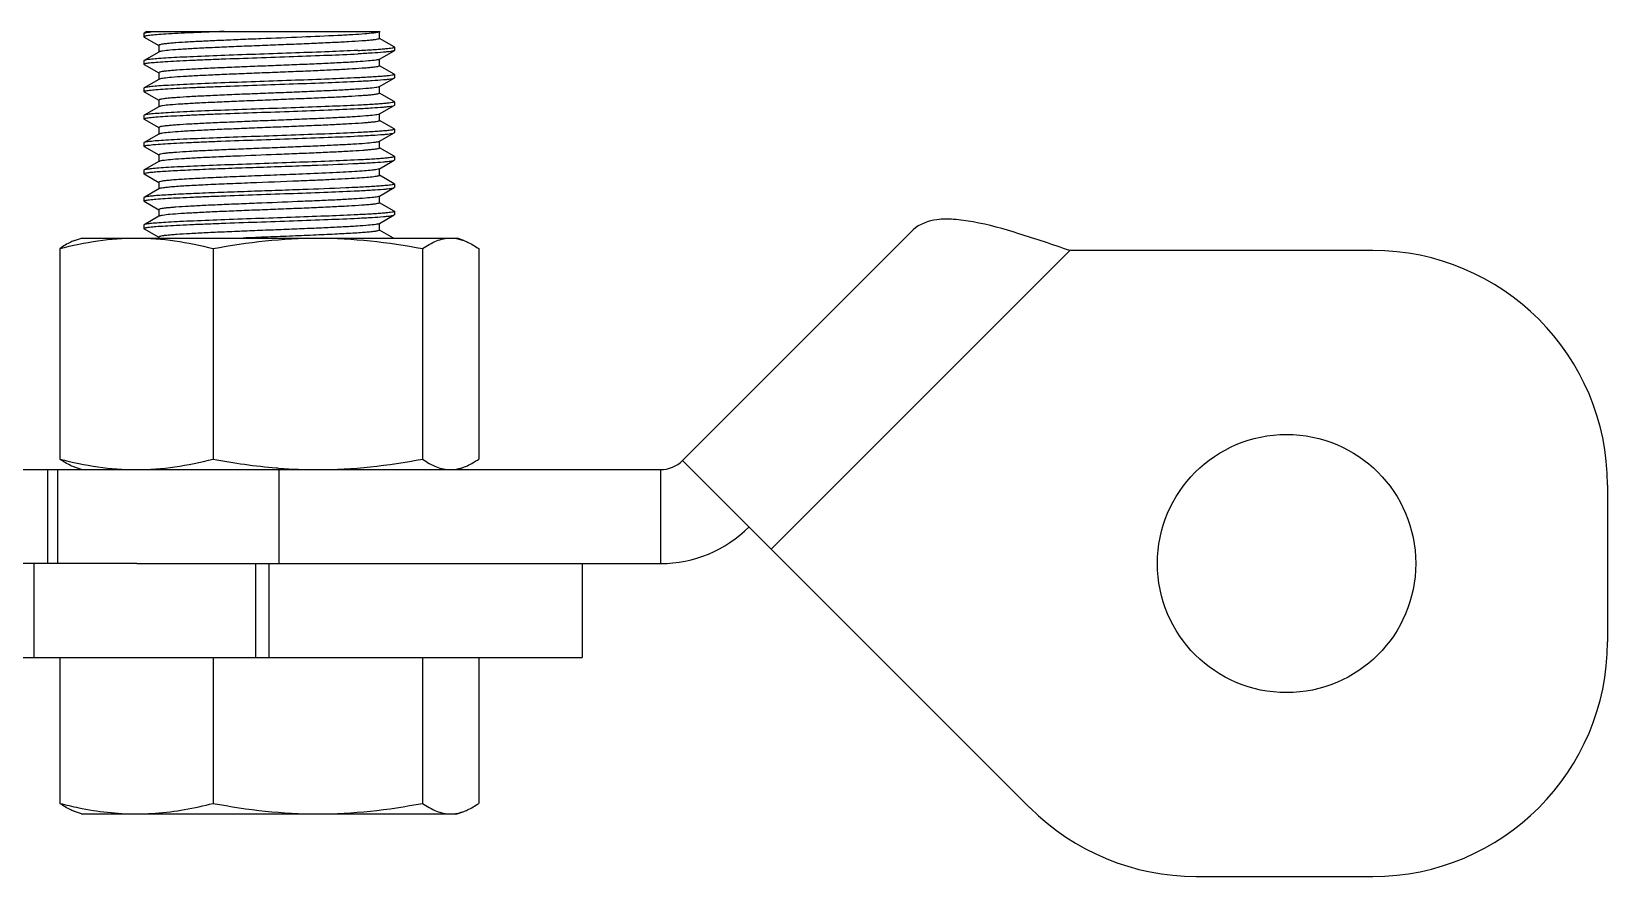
# Model space of a CAD drawing. Header units: inches. Extents: x -1293886 to -986005, y -15154 to 203628.
# Drawn here: x -1244654.2 to -1244166.8, y 86607.2 to 86868.6 of the extents above; entities that cross this region are included whole.
import ezdxf

# ---------------------------------------------------------------- set-up
doc = ezdxf.new("R2010")
doc.units = ezdxf.units.IN
doc.header["$LTSCALE"] = 100
doc.header["$MEASUREMENT"] = 0
doc.layers.add('W_DIM', color=4, linetype='Continuous')

# ---------------------------------------------------------------- blocks, each defined once
blk = doc.blocks.new('1111')
at = {"layer": 'W_DIM', "color": 7}
for p, q in [((-2284105.03, 1711368.75), (-2284104.96, 1711368.83)), ((-2284105.03, 1711368.75), (-2284105.03, 1711367.7)), ((-2284104.12, 1711369.32), (-2284104.96, 1711368.83)), ((-2284104.96, 1711367.61), (-2284100.45, 1711365.01)), ((-2284104.12, 1711369.32), (-2284032.02, 1711369.32)), ((-2284032.25, 1711369.18), (-2284032.02, 1711369.32)), ((-2284032.17, 1711367.16), (-2284032.17, 1711369.23)), ((-2284027.64, 1711364.6), (-2284032.15, 1711367.19)), ((-2284100.43, 1711362.97), (-2284104.96, 1711360.36)), ((-2284100.43, 1711365.04), (-2284100.43, 1711362.97)), ((-2284100.35, 1711363.02), (-2284100.43, 1711362.97)), ((-2284032.17, 1711360.76), (-2284027.64, 1711363.38)), ((-2284027.57, 1711364.52), (-2284027.64, 1711364.6)), ((-2284027.57, 1711363.46), (-2284027.64, 1711363.38)), ((-2284027.57, 1711364.52), (-2284027.57, 1711363.46)), ((-2284104.96, 1711360.36), (-2284105.03, 1711360.28)), ((-2284105.03, 1711360.28), (-2284105.03, 1711359.22)), ((-2284104.96, 1711359.14), (-2284105.03, 1711359.22)), ((-2284104.96, 1711359.14), (-2284100.45, 1711356.53)), ((-2284100.43, 1711356.57), (-2284100.43, 1711354.5)), ((-2284032.25, 1711360.71), (-2284032.17, 1711360.76)), ((-2284032.17, 1711358.69), (-2284032.17, 1711360.76)), ((-2284027.64, 1711356.13), (-2284032.15, 1711358.72)), ((-2284027.64, 1711356.13), (-2284027.57, 1711356.04)), ((-2284104.96, 1711351.89), (-2284105.03, 1711351.81)), ((-2284105.03, 1711351.81), (-2284105.03, 1711350.75)), ((-2284100.43, 1711354.5), (-2284104.96, 1711351.89)), ((-2284100.35, 1711354.54), (-2284100.43, 1711354.5)), ((-2284100.23, 1711354.6), (-2284100.35, 1711354.54)), ((-2284032.25, 1711352.24), (-2284032.17, 1711352.29)), ((-2284032.17, 1711352.29), (-2284027.64, 1711354.91)), ((-2284032.17, 1711350.22), (-2284032.17, 1711352.29)), ((-2284027.64, 1711354.91), (-2284027.57, 1711354.99)), ((-2284027.57, 1711356.04), (-2284027.57, 1711354.99)), ((-2284104.96, 1711350.67), (-2284105.03, 1711350.75)), ((-2284104.96, 1711350.67), (-2284100.45, 1711348.06)), ((-2284100.43, 1711348.1), (-2284100.43, 1711346.03)), ((-2284032.17, 1711343.82), (-2284027.64, 1711346.44)), ((-2284027.64, 1711347.65), (-2284032.15, 1711350.25)), ((-2284027.64, 1711347.65), (-2284027.57, 1711347.57)), ((-2284027.64, 1711346.44), (-2284027.57, 1711346.52)), ((-2284027.57, 1711347.57), (-2284027.57, 1711346.52)), ((-2284104.96, 1711343.42), (-2284105.03, 1711343.34)), ((-2284105.03, 1711343.34), (-2284105.03, 1711342.28)), ((-2284104.96, 1711342.2), (-2284105.03, 1711342.28)), ((-2284100.43, 1711346.03), (-2284104.96, 1711343.42)), ((-2284104.96, 1711342.2), (-2284100.45, 1711339.59)), ((-2284100.35, 1711346.07), (-2284100.43, 1711346.03)), ((-2284032.25, 1711343.77), (-2284032.17, 1711343.82)), ((-2284032.17, 1711341.74), (-2284032.17, 1711343.82)), ((-2284027.64, 1711339.18), (-2284032.15, 1711341.78)), ((-2284100.43, 1711337.55), (-2284104.96, 1711334.95)), ((-2284100.43, 1711339.63), (-2284100.43, 1711337.55)), ((-2284100.35, 1711337.6), (-2284100.43, 1711337.55)), ((-2284032.17, 1711335.34), (-2284027.64, 1711337.96)), ((-2284027.64, 1711339.18), (-2284027.57, 1711339.1)), ((-2284027.64, 1711337.96), (-2284027.57, 1711338.04)), ((-2284027.57, 1711339.1), (-2284027.57, 1711338.04)), ((-2284104.96, 1711334.95), (-2284105.03, 1711334.87)), ((-2284105.03, 1711334.87), (-2284105.03, 1711333.81)), ((-2284104.96, 1711333.73), (-2284105.03, 1711333.81)), ((-2284104.96, 1711333.73), (-2284100.45, 1711331.12)), ((-2284032.25, 1711335.3), (-2284032.3, 1711335.27)), ((-2284032.25, 1711335.3), (-2284032.17, 1711335.34)), ((-2284032.17, 1711333.27), (-2284032.17, 1711335.34)), ((-2284027.64, 1711330.71), (-2284032.15, 1711333.31)), ((-2284100.43, 1711329.08), (-2284104.96, 1711326.48)), ((-2284100.43, 1711331.15), (-2284100.43, 1711329.08)), ((-2284100.35, 1711329.13), (-2284100.43, 1711329.08)), ((-2284032.25, 1711326.83), (-2284032.17, 1711326.87)), ((-2284032.17, 1711326.87), (-2284027.64, 1711329.49)), ((-2284032.17, 1711324.8), (-2284032.17, 1711326.87)), ((-2284027.64, 1711330.71), (-2284027.57, 1711330.63)), ((-2284027.64, 1711329.49), (-2284027.57, 1711329.57)), ((-2284027.57, 1711330.63), (-2284027.57, 1711329.57)), ((-2284104.96, 1711326.48), (-2284105.03, 1711326.39)), ((-2284105.03, 1711326.39), (-2284105.03, 1711325.34)), ((-2284104.96, 1711325.26), (-2284105.03, 1711325.34)), ((-2284104.96, 1711325.26), (-2284100.45, 1711322.65)), ((-2284100.43, 1711322.68), (-2284100.43, 1711320.61)), ((-2284027.64, 1711322.24), (-2284032.15, 1711324.84)), ((-2284027.64, 1711322.24), (-2284027.57, 1711322.16)), ((-2284027.57, 1711322.16), (-2284027.57, 1711321.1)), ((-2284104.96, 1711318), (-2284105.03, 1711317.92)), ((-2284105.03, 1711317.92), (-2284105.03, 1711316.87)), ((-2284100.43, 1711320.61), (-2284104.96, 1711318)), ((-2284100.35, 1711320.66), (-2284100.43, 1711320.61)), ((-2284032.25, 1711318.35), (-2284032.17, 1711318.4)), ((-2284032.17, 1711318.4), (-2284027.64, 1711321.02)), ((-2284032.17, 1711316.33), (-2284032.17, 1711318.4)), ((-2284027.64, 1711321.02), (-2284027.57, 1711321.1)), ((-2284104.96, 1711316.78), (-2284105.03, 1711316.87)), ((-2284104.96, 1711316.78), (-2284100.45, 1711314.18)), ((-2284100.43, 1711314.21), (-2284100.43, 1711312.14)), ((-2284032.17, 1711309.93), (-2284027.64, 1711312.55)), ((-2284027.64, 1711313.77), (-2284032.15, 1711316.36)), ((-2284027.64, 1711313.77), (-2284027.57, 1711313.69)), ((-2284027.64, 1711312.55), (-2284027.57, 1711312.63)), ((-2284027.57, 1711313.69), (-2284027.57, 1711312.63)), ((-2284104.96, 1711309.53), (-2284105.03, 1711309.45)), ((-2284105.03, 1711309.45), (-2284105.03, 1711308.39)), ((-2284104.96, 1711308.31), (-2284105.03, 1711308.39)), ((-2284100.43, 1711312.14), (-2284104.96, 1711309.53)), ((-2284104.96, 1711308.31), (-2284100.45, 1711305.7)), ((-2284100.35, 1711312.19), (-2284100.43, 1711312.14)), ((-2284032.25, 1711309.88), (-2284032.17, 1711309.93)), ((-2284032.17, 1711307.86), (-2284032.17, 1711309.93)), ((-2284027.85, 1711305.42), (-2284032.15, 1711307.89)), ((-2283867.12, 1711307.91), (-2283938.43, 1711236.61)), ((-2284126.53, 1711304.64), (-2284124.39, 1711305.42)), ((-2284124.39, 1711305.42), (-2284008.21, 1711305.42)), ((-2284100.43, 1711305.74), (-2284100.43, 1711305.42)), ((-2284006.07, 1711304.64), (-2284008.21, 1711305.42)), ((-2284131.09, 1711302.15), (-2284131.09, 1711237.04)), ((-2284083.66, 1711302.15), (-2284083.66, 1711237.04)), ((-2284018.87, 1711302.15), (-2284018.87, 1711237.04)), ((-2284001.51, 1711302.15), (-2284001.51, 1711237.04)), ((-2283818.72, 1711301.55), (-2283911.05, 1711209.22)), ((-2283725.02, 1711301.55), (-2283818.72, 1711301.55)), ((-2284124.39, 1711233.77), (-2284126.53, 1711234.55)), ((-2284008.21, 1711233.77), (-2284006.07, 1711234.55)), ((-2283938.43, 1711236.61), (-2283831.01, 1711129.18)), ((-2284163.12, 1711233.77), (-2283945.28, 1711233.77)), ((-2284134.76, 1711204.73), (-2284134.76, 1711233.77)), ((-2284131.77, 1711233.77), (-2284131.77, 1711204.73)), ((-2284063.31, 1711233.77), (-2284063.31, 1711204.73)), ((-2283945.28, 1711233.77), (-2283945.28, 1711204.73)), ((-2283652.41, 1711228.94), (-2283652.41, 1711180.53)), ((-2284107.26, 1711204.73), (-2284222.45, 1711204.73)), ((-2284138.99, 1711175.68), (-2284138.99, 1711204.73)), ((-2284107.26, 1711204.73), (-2283945.28, 1711204.73)), ((-2284070.53, 1711204.73), (-2284070.53, 1711175.68)), ((-2284066.3, 1711175.68), (-2284066.3, 1711204.73)), ((-2283969.48, 1711204.73), (-2283969.48, 1711175.68)), ((-2284222.45, 1711175.68), (-2283969.48, 1711175.68)), ((-2284131.09, 1711175.68), (-2284131.09, 1711130.54)), ((-2284083.66, 1711175.68), (-2284083.66, 1711130.54)), ((-2284018.87, 1711175.68), (-2284018.87, 1711130.54)), ((-2284001.51, 1711175.68), (-2284001.51, 1711130.54)), ((-2284124.39, 1711127.27), (-2284126.53, 1711128.05)), ((-2284124.39, 1711127.27), (-2284008.21, 1711127.27)), ((-2284008.21, 1711127.27), (-2284006.07, 1711128.05)), ((-2283779.66, 1711107.92), (-2283725.02, 1711107.92))]:
    blk.add_line(p, q, dxfattribs=at)
blk.add_circle((-2283751.65, 1711204.73), 39.94, dxfattribs=at)
for centre, radius, start, end in [((-2283725.02, 1711228.94), 72.61, 0, 90), ((-2284050.59, 1711395.1), 161.35, 265.1935, 265.4899), ((-2284051.18, 1711386.61), 152.84, 265.4618, 269.97), ((-2283945.28, 1711243.45), 9.68, 270, 315), ((-2283945.28, 1711243.45), 38.73, 270, 315), ((-2283725.02, 1711180.53), 72.61, 270, 0), ((-2283779.66, 1711180.53), 72.61, 225, 270)]:
    blk.add_arc(centre, radius, start, end, dxfattribs=at)
for points, knots in [([(-2284080.26, 1711369.32), (-2284082.01, 1711369.25), (-2284085.37, 1711369.12), (-2284090.15, 1711368.92), (-2284094.39, 1711368.72), (-2284098, 1711368.53), (-2284100.9, 1711368.33), (-2284102.84, 1711368.16), (-2284103.97, 1711368.02), (-2284104.53, 1711367.91), (-2284104.84, 1711367.84), (-2284105.03, 1711367.75), (-2284105.03, 1711367.7)], [0, 0, 0, 0, 0.211213, 0.405075, 0.577151, 0.723639, 0.84124, 0.927369, 0.958032, 0.980246, 0.994009, 1, 1, 1, 1]), ([(-2284105.03, 1711367.7), (-2284105.03, 1711367.68), (-2284105.01, 1711367.65), (-2284104.98, 1711367.63), (-2284104.96, 1711367.61)], [0, 0, 0, 0, 0.399347, 1, 1, 1, 1]), ([(-2284104.96, 1711368.83), (-2284104.84, 1711368.9), (-2284104.49, 1711368.98), (-2284103.41, 1711369.17), (-2284102.43, 1711369.25), (-2284101.69, 1711369.32)], [0, 0, 0, 0, 0.115704, 0.32127, 1, 1, 1, 1]), ([(-2284032.56, 1711369.07), (-2284033.06, 1711368.94), (-2284034.46, 1711368.77), (-2284037.09, 1711368.53), (-2284040.74, 1711368.29), (-2284047.24, 1711367.94), (-2284056.72, 1711367.53), (-2284066.75, 1711367.14), (-2284075.04, 1711366.81), (-2284080.94, 1711366.56), (-2284086.34, 1711366.32), (-2284091.03, 1711366.07), (-2284094.43, 1711365.86), (-2284096.68, 1711365.68), (-2284097.98, 1711365.56), (-2284098.99, 1711365.44), (-2284099.76, 1711365.31), (-2284100.17, 1711365.22), (-2284100.43, 1711365.11), (-2284100.43, 1711365.04)], [0, 0, 0, 0, 0.022892, 0.062149, 0.116485, 0.184035, 0.349034, 0.53441, 0.626761, 0.714589, 0.794837, 0.864719, 0.921811, 0.944929, 0.96415, 0.979322, 0.990328, 0.997134, 1, 1, 1, 1]), ([(-2284032.17, 1711367.16), (-2284032.17, 1711367.09), (-2284032.45, 1711366.98), (-2284032.87, 1711366.88), (-2284033.68, 1711366.75), (-2284034.75, 1711366.63), (-2284036.12, 1711366.5), (-2284038.49, 1711366.32), (-2284042.06, 1711366.1), (-2284046.97, 1711365.85), (-2284052.6, 1711365.59), (-2284058.73, 1711365.34), (-2284065.14, 1711365.09), (-2284071.59, 1711364.83), (-2284077.85, 1711364.58), (-2284083.68, 1711364.32), (-2284088.88, 1711364.07), (-2284093.24, 1711363.83), (-2284096.61, 1711363.57), (-2284098.75, 1711363.37), (-2284099.87, 1711363.17), (-2284100.23, 1711363.08), (-2284100.35, 1711363.02)], [0, 0, 0, 0, 0.002979, 0.01011, 0.021657, 0.037568, 0.057721, 0.081935, 0.141646, 0.214533, 0.297927, 0.388772, 0.483731, 0.57932, 0.672029, 0.758455, 0.835426, 0.900125, 0.95019, 0.983823, 0.994112, 1, 1, 1, 1]), ([(-2284032.25, 1711369.18), (-2284032.27, 1711369.17), (-2284032.37, 1711369.13), (-2284032.47, 1711369.1), (-2284032.56, 1711369.07)], [0, 0, 0, 0, 0.189122, 1, 1, 1, 1]), ([(-2284105.03, 1711359.22), (-2284105.03, 1711359.27), (-2284104.85, 1711359.36), (-2284104.56, 1711359.44), (-2284104.02, 1711359.54), (-2284102.93, 1711359.68), (-2284101.06, 1711359.85), (-2284098.27, 1711360.04), (-2284094.79, 1711360.23), (-2284090.69, 1711360.43), (-2284086.07, 1711360.62), (-2284079.15, 1711360.89), (-2284069.99, 1711361.21), (-2284058.96, 1711361.6), (-2284048.57, 1711361.97), (-2284041.96, 1711362.25), (-2284038.91, 1711362.4)], [0, 0, 0, 0, 0.002173, 0.007141, 0.015151, 0.026213, 0.057299, 0.099789, 0.152784, 0.215146, 0.28553, 0.362415, 0.528944, 0.700408, 0.86206, 1, 1, 1, 1]), ([(-2284038.91, 1711363.46), (-2284041.87, 1711363.31), (-2284048.29, 1711363.04), (-2284058.39, 1711362.67), (-2284069.14, 1711362.3), (-2284079.66, 1711361.93), (-2284087.88, 1711361.61), (-2284093.7, 1711361.34), (-2284097.28, 1711361.16), (-2284100.22, 1711360.96), (-2284102.47, 1711360.79), (-2284103.96, 1711360.59), (-2284104.74, 1711360.49), (-2284104.96, 1711360.36)], [0, 0, 0, 0, 0.134252, 0.291373, 0.458536, 0.622095, 0.768682, 0.831793, 0.886343, 0.931217, 0.965509, 0.98855, 1, 1, 1, 1]), ([(-2284038.91, 1711363.46), (-2284037.31, 1711363.54), (-2284035.05, 1711363.66), (-2284032.26, 1711363.84), (-2284030.63, 1711363.97), (-2284029.37, 1711364.1), (-2284028.4, 1711364.23), (-2284027.92, 1711364.33), (-2284027.57, 1711364.44), (-2284027.57, 1711364.52)], [0, 0, 0, 0, 0.42187, 0.59314, 0.735705, 0.848286, 0.929875, 0.980006, 1, 1, 1, 1]), ([(-2284027.64, 1711363.38), (-2284027.75, 1711363.31), (-2284028.11, 1711363.23), (-2284028.79, 1711363.11), (-2284029.79, 1711363), (-2284031.7, 1711362.82), (-2284034.77, 1711362.62), (-2284037.42, 1711362.47), (-2284038.91, 1711362.4)], [0, 0, 0, 0, 0.034368, 0.095688, 0.183981, 0.298624, 0.6033, 1, 1, 1, 1]), ([(-2284032.25, 1711360.71), (-2284032.37, 1711360.65), (-2284032.73, 1711360.55), (-2284033.84, 1711360.36), (-2284035.98, 1711360.15), (-2284039.35, 1711359.9), (-2284043.71, 1711359.66), (-2284048.91, 1711359.4), (-2284054.74, 1711359.15), (-2284061, 1711358.9), (-2284067.45, 1711358.64), (-2284073.86, 1711358.39), (-2284079.99, 1711358.13), (-2284085.62, 1711357.88), (-2284090.54, 1711357.63), (-2284094.11, 1711357.41), (-2284096.47, 1711357.23), (-2284097.85, 1711357.1), (-2284098.91, 1711356.98), (-2284099.72, 1711356.85), (-2284100.15, 1711356.75), (-2284100.43, 1711356.64), (-2284100.43, 1711356.57)], [0, 0, 0, 0, 0.005873, 0.016149, 0.049758, 0.099805, 0.164491, 0.241457, 0.327882, 0.420596, 0.516193, 0.611164, 0.702021, 0.785429, 0.858328, 0.91805, 0.94227, 0.962424, 0.97834, 0.989887, 0.997022, 1, 1, 1, 1]), ([(-2284032.17, 1711358.69), (-2284032.17, 1711358.62), (-2284032.44, 1711358.51), (-2284032.86, 1711358.41), (-2284033.65, 1711358.28), (-2284034.69, 1711358.16), (-2284036.03, 1711358.04), (-2284038.34, 1711357.86), (-2284041.82, 1711357.64), (-2284046.64, 1711357.39), (-2284052.15, 1711357.14), (-2284058.18, 1711356.89), (-2284064.49, 1711356.64), (-2284070.88, 1711356.39), (-2284077.09, 1711356.14), (-2284082.92, 1711355.89), (-2284088.16, 1711355.64), (-2284092.6, 1711355.39), (-2284096.12, 1711355.16), (-2284098.55, 1711354.9), (-2284099.82, 1711354.75), (-2284100.23, 1711354.6)], [0, 0, 0, 0, 0.002924, 0.0099, 0.021186, 0.036743, 0.056446, 0.080134, 0.138588, 0.210032, 0.291918, 0.381318, 0.475031, 0.569704, 0.661945, 0.748452, 0.826132, 0.892206, 0.944323, 0.980649, 1, 1, 1, 1]), ([(-2284105.03, 1711350.75), (-2284105.03, 1711350.8), (-2284104.85, 1711350.89), (-2284104.55, 1711350.97), (-2284104.01, 1711351.07), (-2284102.93, 1711351.21), (-2284101.06, 1711351.38), (-2284098.27, 1711351.57), (-2284094.79, 1711351.76), (-2284090.69, 1711351.96), (-2284086.07, 1711352.15), (-2284079.14, 1711352.42), (-2284069.99, 1711352.74), (-2284058.96, 1711353.12), (-2284048.57, 1711353.5), (-2284041.96, 1711353.78), (-2284038.91, 1711353.93)], [0, 0, 0, 0, 0.002178, 0.007152, 0.015169, 0.026237, 0.057333, 0.09983, 0.15283, 0.215192, 0.285574, 0.362456, 0.52898, 0.700433, 0.86207, 1, 1, 1, 1]), ([(-2284038.91, 1711354.99), (-2284041.87, 1711354.84), (-2284048.29, 1711354.57), (-2284058.39, 1711354.2), (-2284069.14, 1711353.83), (-2284079.66, 1711353.46), (-2284087.88, 1711353.14), (-2284093.7, 1711352.87), (-2284097.28, 1711352.68), (-2284100.22, 1711352.49), (-2284102.47, 1711352.32), (-2284103.96, 1711352.12), (-2284104.74, 1711352.02), (-2284104.96, 1711351.89)], [0, 0, 0, 0, 0.134248, 0.291365, 0.458529, 0.622083, 0.768673, 0.831788, 0.88634, 0.931214, 0.965507, 0.988548, 1, 1, 1, 1]), ([(-2284032.25, 1711352.24), (-2284032.37, 1711352.17), (-2284032.73, 1711352.08), (-2284033.84, 1711351.88), (-2284035.98, 1711351.68), (-2284039.35, 1711351.43), (-2284043.71, 1711351.18), (-2284048.91, 1711350.93), (-2284054.74, 1711350.68), (-2284061, 1711350.42), (-2284067.45, 1711350.17), (-2284073.86, 1711349.92), (-2284079.99, 1711349.66), (-2284085.62, 1711349.41), (-2284090.54, 1711349.16), (-2284094.11, 1711348.94), (-2284096.47, 1711348.76), (-2284097.85, 1711348.63), (-2284098.91, 1711348.51), (-2284099.72, 1711348.38), (-2284100.15, 1711348.28), (-2284100.43, 1711348.17), (-2284100.43, 1711348.1)], [0, 0, 0, 0, 0.005875, 0.016149, 0.049759, 0.099805, 0.164492, 0.241457, 0.327882, 0.420594, 0.516191, 0.611162, 0.702019, 0.785427, 0.858326, 0.918049, 0.942268, 0.962424, 0.978338, 0.989888, 0.99702, 1, 1, 1, 1]), ([(-2284027.57, 1711356.04), (-2284027.57, 1711355.97), (-2284027.92, 1711355.86), (-2284028.4, 1711355.75), (-2284029.37, 1711355.63), (-2284030.63, 1711355.5), (-2284032.26, 1711355.37), (-2284035.05, 1711355.18), (-2284037.31, 1711355.06), (-2284038.91, 1711354.99)], [0, 0, 0, 0, 0.020035, 0.0702, 0.151811, 0.264397, 0.406958, 0.578212, 1, 1, 1, 1]), ([(-2284038.91, 1711353.93), (-2284037.42, 1711354), (-2284034.77, 1711354.14), (-2284031.7, 1711354.35), (-2284029.79, 1711354.53), (-2284028.79, 1711354.64), (-2284028.11, 1711354.76), (-2284027.75, 1711354.84), (-2284027.64, 1711354.91)], [0, 0, 0, 0, 0.396702, 0.701374, 0.816021, 0.904313, 0.965635, 1, 1, 1, 1]), ([(-2284038.91, 1711346.51), (-2284041.87, 1711346.37), (-2284048.29, 1711346.1), (-2284058.39, 1711345.73), (-2284069.14, 1711345.36), (-2284079.66, 1711344.99), (-2284087.88, 1711344.67), (-2284093.7, 1711344.4), (-2284097.28, 1711344.21), (-2284100.22, 1711344.02), (-2284102.47, 1711343.85), (-2284103.96, 1711343.65), (-2284104.74, 1711343.54), (-2284104.96, 1711343.42)], [0, 0, 0, 0, 0.134249, 0.291363, 0.458528, 0.622088, 0.768678, 0.831792, 0.886344, 0.931218, 0.96551, 0.98855, 1, 1, 1, 1]), ([(-2284032.17, 1711350.22), (-2284032.17, 1711350.15), (-2284032.45, 1711350.03), (-2284032.87, 1711349.93), (-2284033.68, 1711349.8), (-2284034.75, 1711349.68), (-2284036.12, 1711349.56), (-2284038.49, 1711349.37), (-2284042.06, 1711349.15), (-2284046.97, 1711348.9), (-2284052.6, 1711348.65), (-2284058.73, 1711348.4), (-2284065.14, 1711348.14), (-2284071.59, 1711347.89), (-2284077.85, 1711347.63), (-2284083.68, 1711347.38), (-2284088.88, 1711347.13), (-2284093.24, 1711346.88), (-2284096.61, 1711346.63), (-2284098.75, 1711346.43), (-2284099.87, 1711346.23), (-2284100.23, 1711346.14), (-2284100.35, 1711346.07)], [0, 0, 0, 0, 0.002979, 0.01011, 0.021657, 0.037569, 0.057721, 0.081935, 0.141646, 0.214533, 0.297927, 0.388772, 0.483732, 0.579321, 0.67203, 0.758455, 0.835427, 0.900125, 0.95019, 0.983823, 0.994112, 1, 1, 1, 1]), ([(-2284027.57, 1711347.57), (-2284027.57, 1711347.5), (-2284027.92, 1711347.39), (-2284028.4, 1711347.28), (-2284029.37, 1711347.15), (-2284030.63, 1711347.03), (-2284032.26, 1711346.9), (-2284035.05, 1711346.71), (-2284037.31, 1711346.59), (-2284038.91, 1711346.51)], [0, 0, 0, 0, 0.020036, 0.070205, 0.151815, 0.264402, 0.40696, 0.57821, 1, 1, 1, 1]), ([(-2284038.91, 1711345.46), (-2284037.42, 1711345.53), (-2284034.77, 1711345.67), (-2284031.7, 1711345.88), (-2284029.79, 1711346.05), (-2284028.79, 1711346.17), (-2284028.11, 1711346.29), (-2284027.75, 1711346.37), (-2284027.64, 1711346.44)], [0, 0, 0, 0, 0.396701, 0.701381, 0.816026, 0.904316, 0.965635, 1, 1, 1, 1]), ([(-2284105.03, 1711342.28), (-2284105.03, 1711342.33), (-2284104.85, 1711342.42), (-2284104.55, 1711342.5), (-2284104.02, 1711342.6), (-2284102.93, 1711342.74), (-2284101.06, 1711342.91), (-2284098.27, 1711343.1), (-2284094.79, 1711343.29), (-2284090.69, 1711343.48), (-2284086.07, 1711343.68), (-2284079.14, 1711343.95), (-2284069.99, 1711344.27), (-2284058.96, 1711344.65), (-2284048.57, 1711345.03), (-2284041.96, 1711345.31), (-2284038.91, 1711345.46)], [0, 0, 0, 0, 0.002176, 0.007147, 0.015161, 0.026226, 0.057318, 0.099812, 0.152812, 0.215177, 0.285562, 0.362446, 0.528971, 0.70043, 0.86207, 1, 1, 1, 1]), ([(-2284032.25, 1711343.77), (-2284032.37, 1711343.7), (-2284032.73, 1711343.61), (-2284033.84, 1711343.41), (-2284035.98, 1711343.21), (-2284039.35, 1711342.96), (-2284043.71, 1711342.71), (-2284048.91, 1711342.46), (-2284054.74, 1711342.21), (-2284061, 1711341.95), (-2284067.45, 1711341.7), (-2284073.86, 1711341.44), (-2284079.99, 1711341.19), (-2284085.62, 1711340.94), (-2284090.54, 1711340.69), (-2284094.11, 1711340.47), (-2284096.47, 1711340.29), (-2284097.85, 1711340.16), (-2284098.91, 1711340.04), (-2284099.72, 1711339.91), (-2284100.15, 1711339.81), (-2284100.43, 1711339.69), (-2284100.43, 1711339.63)], [0, 0, 0, 0, 0.005873, 0.016149, 0.049758, 0.099805, 0.164491, 0.241456, 0.327881, 0.420594, 0.516191, 0.611162, 0.702019, 0.785427, 0.858327, 0.918049, 0.942268, 0.962424, 0.978339, 0.989888, 0.997022, 1, 1, 1, 1]), ([(-2284032.17, 1711341.74), (-2284032.17, 1711341.68), (-2284032.45, 1711341.56), (-2284032.87, 1711341.46), (-2284033.68, 1711341.33), (-2284034.75, 1711341.21), (-2284036.12, 1711341.08), (-2284038.49, 1711340.9), (-2284042.06, 1711340.68), (-2284046.97, 1711340.43), (-2284052.6, 1711340.18), (-2284058.73, 1711339.93), (-2284065.14, 1711339.67), (-2284071.59, 1711339.42), (-2284077.85, 1711339.16), (-2284083.68, 1711338.91), (-2284088.88, 1711338.66), (-2284093.24, 1711338.41), (-2284096.61, 1711338.16), (-2284098.75, 1711337.96), (-2284099.87, 1711337.76), (-2284100.23, 1711337.67), (-2284100.35, 1711337.6)], [0, 0, 0, 0, 0.002979, 0.010111, 0.021657, 0.037569, 0.057721, 0.081936, 0.141647, 0.214533, 0.297928, 0.388772, 0.483731, 0.57932, 0.672029, 0.758454, 0.835426, 0.900125, 0.95019, 0.983823, 0.99411, 1, 1, 1, 1]), ([(-2284105.03, 1711333.81), (-2284105.03, 1711333.86), (-2284104.85, 1711333.95), (-2284104.55, 1711334.02), (-2284104.02, 1711334.12), (-2284102.93, 1711334.26), (-2284101.06, 1711334.43), (-2284098.27, 1711334.62), (-2284094.79, 1711334.82), (-2284090.69, 1711335.01), (-2284086.07, 1711335.21), (-2284079.15, 1711335.48), (-2284069.99, 1711335.8), (-2284058.96, 1711336.18), (-2284048.57, 1711336.56), (-2284041.96, 1711336.84), (-2284038.91, 1711336.99)], [0, 0, 0, 0, 0.002173, 0.007141, 0.015152, 0.026215, 0.057302, 0.099793, 0.152787, 0.215148, 0.285531, 0.362416, 0.528944, 0.700406, 0.862059, 1, 1, 1, 1]), ([(-2284038.91, 1711338.04), (-2284041.87, 1711337.9), (-2284048.29, 1711337.63), (-2284058.39, 1711337.26), (-2284069.14, 1711336.89), (-2284079.66, 1711336.51), (-2284087.88, 1711336.2), (-2284093.7, 1711335.93), (-2284097.28, 1711335.74), (-2284100.22, 1711335.55), (-2284102.47, 1711335.38), (-2284103.96, 1711335.17), (-2284104.74, 1711335.07), (-2284104.96, 1711334.95)], [0, 0, 0, 0, 0.134252, 0.291373, 0.458536, 0.622093, 0.768681, 0.831792, 0.886342, 0.931216, 0.965508, 0.988549, 1, 1, 1, 1]), ([(-2284027.57, 1711339.1), (-2284027.57, 1711339.03), (-2284027.92, 1711338.92), (-2284028.4, 1711338.81), (-2284029.37, 1711338.68), (-2284030.63, 1711338.56), (-2284032.26, 1711338.43), (-2284035.05, 1711338.24), (-2284037.31, 1711338.12), (-2284038.91, 1711338.04)], [0, 0, 0, 0, 0.019992, 0.07012, 0.151708, 0.264289, 0.406858, 0.578132, 1, 1, 1, 1]), ([(-2284038.91, 1711336.99), (-2284037.42, 1711337.06), (-2284034.77, 1711337.2), (-2284031.7, 1711337.41), (-2284029.79, 1711337.58), (-2284028.79, 1711337.7), (-2284028.11, 1711337.82), (-2284027.75, 1711337.9), (-2284027.64, 1711337.96)], [0, 0, 0, 0, 0.396698, 0.701379, 0.816025, 0.904316, 0.965635, 1, 1, 1, 1]), ([(-2284032.3, 1711335.27), (-2284032.67, 1711335.11), (-2284033.89, 1711334.97), (-2284036.21, 1711334.7), (-2284039.67, 1711334.48), (-2284044.07, 1711334.22), (-2284049.28, 1711333.97), (-2284055.11, 1711333.72), (-2284061.35, 1711333.47), (-2284067.77, 1711333.21), (-2284074.13, 1711332.96), (-2284080.21, 1711332.71), (-2284085.79, 1711332.46), (-2284090.65, 1711332.21), (-2284094.19, 1711331.99), (-2284096.52, 1711331.81), (-2284097.88, 1711331.68), (-2284098.93, 1711331.56), (-2284099.73, 1711331.43), (-2284100.15, 1711331.34), (-2284100.43, 1711331.22), (-2284100.43, 1711331.15)], [0, 0, 0, 0, 0.017708, 0.05266, 0.103733, 0.169109, 0.246432, 0.332901, 0.425384, 0.520527, 0.614878, 0.705016, 0.787672, 0.859852, 0.918947, 0.942904, 0.962836, 0.978574, 0.989993, 0.997048, 1, 1, 1, 1]), ([(-2284032.17, 1711333.27), (-2284032.17, 1711333.21), (-2284032.44, 1711333.09), (-2284032.85, 1711333), (-2284033.63, 1711332.87), (-2284034.65, 1711332.75), (-2284035.97, 1711332.63), (-2284038.25, 1711332.45), (-2284041.69, 1711332.23), (-2284046.44, 1711331.99), (-2284051.9, 1711331.74), (-2284057.86, 1711331.49), (-2284066.21, 1711331.16), (-2284074.51, 1711330.83), (-2284082.47, 1711330.49), (-2284087.73, 1711330.25), (-2284092.22, 1711330), (-2284095.81, 1711329.76), (-2284098.34, 1711329.51), (-2284099.68, 1711329.35), (-2284100.14, 1711329.21)], [0, 0, 0, 0, 0.002894, 0.009781, 0.02092, 0.036276, 0.055728, 0.079118, 0.13686, 0.207489, 0.288521, 0.377101, 0.470105, 0.65622, 0.742765, 0.820836, 0.887682, 0.940956, 0.978809, 1, 1, 1, 1]), ([(-2284105.03, 1711325.34), (-2284105.03, 1711325.44), (-2284104.54, 1711325.54), (-2284103.89, 1711325.68), (-2284102.56, 1711325.83), (-2284100.85, 1711325.98), (-2284098.64, 1711326.13), (-2284096.01, 1711326.28), (-2284092.99, 1711326.43), (-2284088.3, 1711326.65), (-2284081.79, 1711326.91), (-2284073.45, 1711327.21), (-2284064.73, 1711327.51), (-2284058.84, 1711327.72), (-2284055.91, 1711327.82)], [0, 0, 0, 0, 0.006089, 0.021965, 0.047862, 0.083507, 0.128456, 0.182129, 0.243816, 0.312711, 0.468386, 0.640968, 0.821337, 1, 1, 1, 1]), ([(-2284038.91, 1711329.57), (-2284041.87, 1711329.43), (-2284048.29, 1711329.16), (-2284058.39, 1711328.79), (-2284069.14, 1711328.41), (-2284079.66, 1711328.04), (-2284087.88, 1711327.72), (-2284093.7, 1711327.46), (-2284097.28, 1711327.27), (-2284100.22, 1711327.08), (-2284102.47, 1711326.91), (-2284103.96, 1711326.7), (-2284104.74, 1711326.6), (-2284104.96, 1711326.48)], [0, 0, 0, 0, 0.134247, 0.291362, 0.458526, 0.62208, 0.768671, 0.831786, 0.886339, 0.931214, 0.965507, 0.988549, 1, 1, 1, 1]), ([(-2284032.25, 1711326.83), (-2284032.48, 1711326.69), (-2284033.28, 1711326.58), (-2284034.79, 1711326.36), (-2284037.08, 1711326.18), (-2284040.05, 1711325.98), (-2284043.64, 1711325.78), (-2284049.4, 1711325.49), (-2284053.97, 1711325.3), (-2284057.14, 1711325.17)], [0, 0, 0, 0, 0.031519, 0.093975, 0.186286, 0.30637, 0.451441, 0.618071, 1, 1, 1, 1]), ([(-2284055.91, 1711327.82), (-2284054.34, 1711327.88), (-2284048.68, 1711328.09), (-2284043.01, 1711328.31), (-2284038.91, 1711328.51)], [0, 0, 0, 0, 0.276123, 1, 1, 1, 1]), ([(-2284027.57, 1711330.63), (-2284027.57, 1711330.55), (-2284027.92, 1711330.45), (-2284028.4, 1711330.34), (-2284029.37, 1711330.21), (-2284030.63, 1711330.09), (-2284032.26, 1711329.96), (-2284035.05, 1711329.77), (-2284037.31, 1711329.65), (-2284038.91, 1711329.57)], [0, 0, 0, 0, 0.020043, 0.070215, 0.15183, 0.264417, 0.406977, 0.578226, 1, 1, 1, 1]), ([(-2284038.91, 1711328.51), (-2284037.42, 1711328.59), (-2284034.77, 1711328.73), (-2284031.7, 1711328.93), (-2284029.79, 1711329.11), (-2284028.79, 1711329.22), (-2284028.11, 1711329.34), (-2284027.75, 1711329.43), (-2284027.64, 1711329.49)], [0, 0, 0, 0, 0.396703, 0.701376, 0.816022, 0.904313, 0.965635, 1, 1, 1, 1]), ([(-2284057.14, 1711325.17), (-2284059.72, 1711325.06), (-2284064.91, 1711324.85), (-2284072.6, 1711324.55), (-2284079.95, 1711324.25), (-2284086.58, 1711323.95), (-2284091.49, 1711323.69), (-2284094.8, 1711323.47), (-2284096.74, 1711323.32), (-2284098.25, 1711323.17), (-2284099.42, 1711323.02), (-2284100.01, 1711322.9), (-2284100.43, 1711322.77), (-2284100.43, 1711322.68)], [0, 0, 0, 0, 0.178582, 0.358861, 0.531361, 0.686977, 0.817516, 0.87118, 0.916131, 0.951795, 0.977729, 0.993682, 1, 1, 1, 1]), ([(-2284057.14, 1711323.05), (-2284062.14, 1711322.84), (-2284069.55, 1711322.56), (-2284079.17, 1711322.17), (-2284085.68, 1711321.88), (-2284091.23, 1711321.59), (-2284095.14, 1711321.34), (-2284097.59, 1711321.12), (-2284098.87, 1711320.98), (-2284099.74, 1711320.84), (-2284100.21, 1711320.74), (-2284100.35, 1711320.66)], [0, 0, 0, 0, 0.346507, 0.514134, 0.666976, 0.797572, 0.89956, 0.938228, 0.96803, 0.988654, 1, 1, 1, 1]), ([(-2284032.17, 1711324.8), (-2284032.17, 1711324.75), (-2284032.36, 1711324.65), (-2284032.68, 1711324.56), (-2284033.25, 1711324.45), (-2284034.42, 1711324.3), (-2284036.41, 1711324.11), (-2284039.36, 1711323.9), (-2284043.02, 1711323.69), (-2284047.3, 1711323.47), (-2284052.07, 1711323.26), (-2284055.41, 1711323.12), (-2284057.14, 1711323.05)], [0, 0, 0, 0, 0.006256, 0.020361, 0.043043, 0.074306, 0.161877, 0.280955, 0.428478, 0.600577, 0.792785, 1, 1, 1, 1]), ([(-2284027.57, 1711322.16), (-2284027.57, 1711322.08), (-2284027.92, 1711321.98), (-2284028.4, 1711321.87), (-2284029.37, 1711321.74), (-2284030.63, 1711321.61), (-2284032.26, 1711321.48), (-2284035.05, 1711321.3), (-2284037.31, 1711321.18), (-2284038.91, 1711321.1)], [0, 0, 0, 0, 0.020015, 0.070166, 0.151766, 0.264352, 0.406913, 0.578172, 1, 1, 1, 1]), ([(-2284105.03, 1711316.87), (-2284105.03, 1711316.91), (-2284104.85, 1711317.01), (-2284104.55, 1711317.08), (-2284104.02, 1711317.18), (-2284102.93, 1711317.32), (-2284101.06, 1711317.49), (-2284098.27, 1711317.68), (-2284094.79, 1711317.87), (-2284090.69, 1711318.07), (-2284086.07, 1711318.26), (-2284079.14, 1711318.53), (-2284069.99, 1711318.86), (-2284058.96, 1711319.24), (-2284048.57, 1711319.62), (-2284041.96, 1711319.89), (-2284038.91, 1711320.04)], [0, 0, 0, 0, 0.002173, 0.007142, 0.015153, 0.026216, 0.057304, 0.099796, 0.152793, 0.215157, 0.285542, 0.362427, 0.528954, 0.700418, 0.862065, 1, 1, 1, 1]), ([(-2284055.91, 1711320.41), (-2284058.74, 1711320.3), (-2284064.44, 1711320.1), (-2284072.89, 1711319.81), (-2284081.01, 1711319.52), (-2284088.41, 1711319.23), (-2284094.72, 1711318.94), (-2284099.14, 1711318.69), (-2284101.9, 1711318.47), (-2284103.34, 1711318.34), (-2284104.3, 1711318.19), (-2284104.8, 1711318.09), (-2284104.96, 1711318)], [0, 0, 0, 0, 0.17307, 0.348034, 0.516277, 0.669479, 0.8001, 0.901708, 0.940017, 0.969349, 0.989377, 1, 1, 1, 1]), ([(-2284032.48, 1711318.27), (-2284032.95, 1711318.13), (-2284034.31, 1711317.96), (-2284036.86, 1711317.71), (-2284040.47, 1711317.48), (-2284044.97, 1711317.23), (-2284050.23, 1711316.99), (-2284058.19, 1711316.65), (-2284066.48, 1711316.32), (-2284074.81, 1711315.99), (-2284080.76, 1711315.74), (-2284086.2, 1711315.49), (-2284090.94, 1711315.25), (-2284094.37, 1711315.03), (-2284096.64, 1711314.86), (-2284097.96, 1711314.73), (-2284098.98, 1711314.61), (-2284099.75, 1711314.49), (-2284100.16, 1711314.39), (-2284100.43, 1711314.28), (-2284100.43, 1711314.21)], [0, 0, 0, 0, 0.021609, 0.059807, 0.113343, 0.180363, 0.25852, 0.345073, 0.531007, 0.62385, 0.712245, 0.793084, 0.863529, 0.921111, 0.944434, 0.963829, 0.979139, 0.990246, 0.997113, 1, 1, 1, 1]), ([(-2284038.91, 1711321.1), (-2284040.16, 1711321.04), (-2284045.82, 1711320.78), (-2284051.49, 1711320.57), (-2284055.91, 1711320.41)], [0, 0, 0, 0, 0.219735, 1, 1, 1, 1]), ([(-2284038.91, 1711320.04), (-2284037.42, 1711320.12), (-2284034.77, 1711320.26), (-2284031.7, 1711320.46), (-2284029.79, 1711320.64), (-2284028.79, 1711320.75), (-2284028.11, 1711320.87), (-2284027.75, 1711320.96), (-2284027.64, 1711321.02)], [0, 0, 0, 0, 0.396699, 0.701381, 0.816026, 0.904317, 0.965635, 1, 1, 1, 1]), ([(-2284038.91, 1711312.63), (-2284041.87, 1711312.48), (-2284048.29, 1711312.21), (-2284058.39, 1711311.84), (-2284069.14, 1711311.47), (-2284079.66, 1711311.1), (-2284087.88, 1711310.78), (-2284093.7, 1711310.51), (-2284097.28, 1711310.33), (-2284100.22, 1711310.13), (-2284102.47, 1711309.97), (-2284103.96, 1711309.76), (-2284104.74, 1711309.66), (-2284104.96, 1711309.53)], [0, 0, 0, 0, 0.134252, 0.291373, 0.458535, 0.622091, 0.768679, 0.831791, 0.886341, 0.931215, 0.965508, 0.988549, 1, 1, 1, 1]), ([(-2284032.17, 1711316.33), (-2284032.17, 1711316.26), (-2284032.45, 1711316.15), (-2284032.87, 1711316.05), (-2284033.68, 1711315.92), (-2284034.75, 1711315.8), (-2284036.12, 1711315.67), (-2284038.49, 1711315.49), (-2284042.06, 1711315.27), (-2284046.97, 1711315.02), (-2284052.6, 1711314.76), (-2284058.73, 1711314.51), (-2284065.14, 1711314.26), (-2284071.59, 1711314), (-2284077.85, 1711313.75), (-2284083.68, 1711313.5), (-2284088.88, 1711313.24), (-2284093.24, 1711313), (-2284096.61, 1711312.75), (-2284098.75, 1711312.54), (-2284099.87, 1711312.34), (-2284100.23, 1711312.25), (-2284100.35, 1711312.19)], [0, 0, 0, 0, 0.002978, 0.010111, 0.021657, 0.037569, 0.05772, 0.081936, 0.141647, 0.214533, 0.297928, 0.388772, 0.483731, 0.57932, 0.672029, 0.758455, 0.835427, 0.900125, 0.95019, 0.983823, 0.99411, 1, 1, 1, 1]), ([(-2284027.57, 1711313.69), (-2284027.57, 1711313.61), (-2284027.92, 1711313.5), (-2284028.4, 1711313.4), (-2284029.37, 1711313.27), (-2284030.63, 1711313.14), (-2284032.26, 1711313.01), (-2284035.05, 1711312.83), (-2284037.31, 1711312.71), (-2284038.91, 1711312.63)], [0, 0, 0, 0, 0.020002, 0.070139, 0.151732, 0.264313, 0.40688, 0.57815, 1, 1, 1, 1]), ([(-2284038.91, 1711311.57), (-2284037.42, 1711311.64), (-2284034.77, 1711311.79), (-2284031.7, 1711311.99), (-2284029.79, 1711312.17), (-2284028.79, 1711312.28), (-2284028.11, 1711312.4), (-2284027.75, 1711312.48), (-2284027.64, 1711312.55)], [0, 0, 0, 0, 0.396697, 0.701375, 0.816023, 0.904315, 0.965635, 1, 1, 1, 1]), ([(-2284105.03, 1711308.39), (-2284105.03, 1711308.44), (-2284104.85, 1711308.54), (-2284104.55, 1711308.61), (-2284104.02, 1711308.71), (-2284102.93, 1711308.85), (-2284101.06, 1711309.02), (-2284098.27, 1711309.21), (-2284094.79, 1711309.4), (-2284090.69, 1711309.6), (-2284086.07, 1711309.79), (-2284079.14, 1711310.06), (-2284069.99, 1711310.39), (-2284058.96, 1711310.77), (-2284048.57, 1711311.14), (-2284041.96, 1711311.42), (-2284038.91, 1711311.57)], [0, 0, 0, 0, 0.002175, 0.007144, 0.015156, 0.02622, 0.05731, 0.099803, 0.152798, 0.215159, 0.285541, 0.362425, 0.528953, 0.700413, 0.862061, 1, 1, 1, 1]), ([(-2284032.25, 1711309.88), (-2284032.37, 1711309.82), (-2284032.73, 1711309.73), (-2284033.84, 1711309.53), (-2284035.98, 1711309.32), (-2284039.35, 1711309.07), (-2284043.71, 1711308.83), (-2284048.91, 1711308.57), (-2284054.74, 1711308.32), (-2284061, 1711308.07), (-2284067.45, 1711307.81), (-2284073.86, 1711307.56), (-2284079.99, 1711307.3), (-2284085.62, 1711307.05), (-2284090.54, 1711306.8), (-2284094.11, 1711306.58), (-2284096.47, 1711306.4), (-2284097.85, 1711306.27), (-2284098.91, 1711306.15), (-2284099.72, 1711306.02), (-2284100.15, 1711305.92), (-2284100.43, 1711305.81), (-2284100.43, 1711305.74)], [0, 0, 0, 0, 0.005876, 0.016149, 0.049758, 0.099805, 0.164491, 0.241457, 0.327882, 0.420595, 0.516192, 0.611162, 0.702019, 0.785427, 0.858326, 0.918048, 0.942268, 0.962423, 0.978339, 0.989887, 0.997021, 1, 1, 1, 1]), ([(-2284032.17, 1711307.86), (-2284032.17, 1711307.77), (-2284032.57, 1711307.65), (-2284033.14, 1711307.52), (-2284034.27, 1711307.38), (-2284035.73, 1711307.23), (-2284037.61, 1711307.08), (-2284040.81, 1711306.87), (-2284045.58, 1711306.61), (-2284052.03, 1711306.32), (-2284059.21, 1711306.02), (-2284066.75, 1711305.72), (-2284071.85, 1711305.52), (-2284074.4, 1711305.42)], [0, 0, 0, 0, 0.006286, 0.022093, 0.047782, 0.083115, 0.127681, 0.18092, 0.310633, 0.465683, 0.638189, 0.81937, 1, 1, 1, 1]), ([(-2283818.72, 1711301.55), (-2283823.94, 1711303.35), (-2283833.77, 1711306.71), (-2283845.75, 1711310.09), (-2283854.32, 1711311.28), (-2283860.69, 1711311.33), (-2283865.24, 1711309.8), (-2283867.12, 1711307.91)], [0, 0, 0, 0, 0.328857, 0.618406, 0.739037, 0.8414, 1, 1, 1, 1]), ([(-2284131.09, 1711302.15), (-2284127.2, 1711303.15), (-2284119.36, 1711304.8), (-2284111.36, 1711305.42), (-2284107.38, 1711305.42)], [0, 0, 0, 0, 0.502209, 1, 1, 1, 1]), ([(-2284126.45, 1711304.67), (-2284126.84, 1711304.52), (-2284128.48, 1711303.84), (-2284129.99, 1711302.92), (-2284131.09, 1711302.15)], [0, 0, 0, 0, 0.238306, 1, 1, 1, 1]), ([(-2284107.38, 1711305.42), (-2284103.4, 1711305.42), (-2284095.39, 1711304.8), (-2284087.55, 1711303.15), (-2284083.66, 1711302.15)], [0, 0, 0, 0, 0.497791, 1, 1, 1, 1]), ([(-2284018.87, 1711302.15), (-2284017.52, 1711303.09), (-2284014.81, 1711304.71), (-2284011.67, 1711305.42), (-2284010.19, 1711305.42)], [0, 0, 0, 0, 0.526507, 1, 1, 1, 1]), ([(-2284010.19, 1711305.42), (-2284009.85, 1711305.42), (-2284008.48, 1711305.35), (-2284007.12, 1711305.02), (-2284006.15, 1711304.67)], [0, 0, 0, 0, 0.24568, 1, 1, 1, 1]), ([(-2284006.15, 1711304.67), (-2284005.75, 1711304.52), (-2284004.12, 1711303.84), (-2284002.61, 1711302.92), (-2284001.51, 1711302.15)], [0, 0, 0, 0, 0.238306, 1, 1, 1, 1]), ([(-2284126.45, 1711234.52), (-2284126.84, 1711234.66), (-2284128.48, 1711235.34), (-2284129.99, 1711236.27), (-2284131.09, 1711237.04)], [0, 0, 0, 0, 0.238306, 1, 1, 1, 1]), ([(-2284131.09, 1711237.04), (-2284127.2, 1711236.04), (-2284119.36, 1711234.39), (-2284111.36, 1711233.77), (-2284107.38, 1711233.77)], [0, 0, 0, 0, 0.502209, 1, 1, 1, 1]), ([(-2284107.38, 1711233.77), (-2284103.4, 1711233.77), (-2284095.39, 1711234.39), (-2284087.55, 1711236.04), (-2284083.66, 1711237.04)], [0, 0, 0, 0, 0.497791, 1, 1, 1, 1]), ([(-2284018.87, 1711237.04), (-2284017.52, 1711236.09), (-2284014.81, 1711234.47), (-2284011.67, 1711233.77), (-2284010.19, 1711233.77)], [0, 0, 0, 0, 0.526507, 1, 1, 1, 1]), ([(-2284010.19, 1711233.77), (-2284009.85, 1711233.77), (-2284008.48, 1711233.84), (-2284007.12, 1711234.17), (-2284006.15, 1711234.52)], [0, 0, 0, 0, 0.24568, 1, 1, 1, 1]), ([(-2284006.15, 1711234.52), (-2284005.75, 1711234.66), (-2284004.12, 1711235.34), (-2284002.61, 1711236.27), (-2284001.51, 1711237.04)], [0, 0, 0, 0, 0.238306, 1, 1, 1, 1]), ([(-2284126.45, 1711128.02), (-2284126.84, 1711128.16), (-2284128.48, 1711128.84), (-2284129.99, 1711129.77), (-2284131.09, 1711130.54)], [0, 0, 0, 0, 0.238306, 1, 1, 1, 1]), ([(-2284131.09, 1711130.54), (-2284129.14, 1711130.04), (-2284121.36, 1711128.22), (-2284113.35, 1711127.27), (-2284107.38, 1711127.27)], [0, 0, 0, 0, 0.252048, 1, 1, 1, 1]), ([(-2284107.38, 1711127.27), (-2284105.39, 1711127.27), (-2284097.39, 1711127.57), (-2284089.47, 1711129.04), (-2284083.66, 1711130.54)], [0, 0, 0, 0, 0.248826, 1, 1, 1, 1]), ([(-2284018.87, 1711130.54), (-2284017.52, 1711129.59), (-2284014.81, 1711127.97), (-2284011.67, 1711127.27), (-2284010.19, 1711127.27)], [0, 0, 0, 0, 0.526507, 1, 1, 1, 1]), ([(-2284010.19, 1711127.27), (-2284009.17, 1711127.27), (-2284007.79, 1711127.48), (-2284006.48, 1711127.9), (-2284006.15, 1711128.02)], [0, 0, 0, 0, 0.743021, 1, 1, 1, 1]), ([(-2284006.15, 1711128.02), (-2284005.75, 1711128.16), (-2284004.12, 1711128.84), (-2284002.61, 1711129.77), (-2284001.51, 1711130.54)], [0, 0, 0, 0, 0.238306, 1, 1, 1, 1])]:
    blk.add_open_spline(points, degree=3, knots=knots, dxfattribs=at)
for points in [[(-2284100.14, 1711329.21), (-2284100.21, 1711329.19), (-2284100.28, 1711329.17), (-2284100.35, 1711329.13)], [(-2284032.25, 1711318.35), (-2284032.32, 1711318.31), (-2284032.4, 1711318.29), (-2284032.48, 1711318.27)], [(-2284083.66, 1711302.15), (-2284072.99, 1711304.15), (-2284062.12, 1711305.42), (-2284051.26, 1711305.42)], [(-2284051.26, 1711305.42), (-2284040.41, 1711305.42), (-2284029.53, 1711304.15), (-2284018.87, 1711302.15)], [(-2284083.66, 1711237.04), (-2284077.19, 1711235.82), (-2284070.67, 1711234.87), (-2284064.11, 1711234.32)], [(-2284051.26, 1711233.77), (-2284040.41, 1711233.77), (-2284029.53, 1711235.03), (-2284018.87, 1711237.04)], [(-2284083.66, 1711130.54), (-2284072.99, 1711128.53), (-2284062.12, 1711127.27), (-2284051.26, 1711127.27)], [(-2284051.26, 1711127.27), (-2284040.41, 1711127.27), (-2284029.53, 1711128.53), (-2284018.87, 1711130.54)]]:
    blk.add_open_spline(points, degree=3, dxfattribs=at)

msp = doc.modelspace()

# ---------------------------------------------------------------- block references
at = {"layer": 'W_DIM'}
msp.add_blockref('1111', (1039485.65, -1624500.72), dxfattribs=at)

doc.saveas('drawing.dxf')
